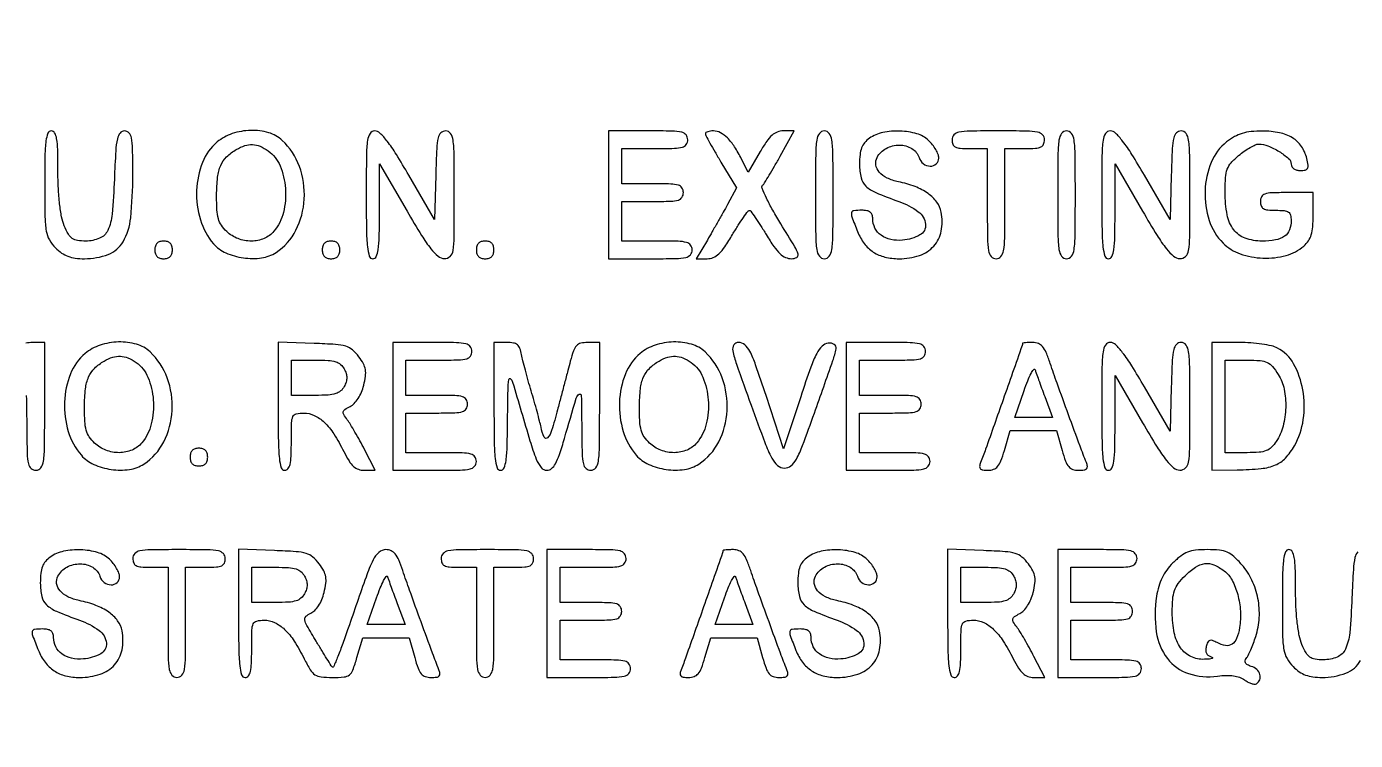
# Model space of a CAD drawing. Extents: x 0 to 1066, y 0 to 761.
# Drawn here: x 895.23 to 920.75, y 281.61 to 295.31 of the extents above; entities that cross this region are included whole.
import ezdxf

# ---------------------------------------------------------------- set-up
doc = ezdxf.new("R2010")
doc.units = 0
doc.header["$MEASUREMENT"] = 0

msp = doc.modelspace()

# ---------------------------------------------------------------- linework, layer by layer
for points in [[(183.390323, 95.266879, 0.000001), (192.989143, 95.254457, 0.000118)], [(479.458836, 95.240684, -0.000004), (502.524384, 95.211821, -0.198594)], [(710.559243, 95.267872, -0.000023), (733.258836, 95.240684, -0.000004), (756.324384, 95.211821, -0.198594)], [(542.992229, 95.24091, -0.000004), (565.972908, 95.212432, -0.198597)], [(606.442229, 95.24091, -0.000004), (629.422908, 95.212432, -0.198597)], [(669.892229, 95.24091, -0.000004), (692.872908, 95.212432, -0.198597)], [(894.964937, 288.710426, 0.000034), (894.90065, 288.466172, 0.000033), (894.831216, 288.20222, 0.000041), (894.766814, 287.95725, -0.009374)], [(895.222368, 288.232153, -0.002598), (895.230521, 287.61885, 0.004063), (895.238682, 287.11581, 0.046466), (895.261847, 286.919091, 0.159576), (895.314138, 286.829136, 0.183972), (895.4064, 286.794, 0.240299), (895.500722, 286.842109, 0.123223), (895.551533, 286.968487, 0.031956), (895.572011, 287.247838, 0.002322), (895.5756, 288.0207), (895.5756, 289.2474), (895.341035, 289.2474, 0.057703), (895.210947, 289.232337, 0.150789)], [(920.795366, 285.230289, 0.120063), (920.743004, 285.121407, 0.038088), (920.71221, 284.891474, 0.003955), (920.685425, 284.346262, -0.011778), (920.64175, 283.67251, -0.086058), (920.558904, 283.361062, -0.186836), (920.403186, 283.210154, -0.100409), (920.137224, 283.1562, -0.036356), (919.975466, 283.167977, -0.118728), (919.876554, 283.207681, -0.110433), (919.802563, 283.289902, -0.02926), (919.724583, 283.449583, -0.051176), (919.673026, 283.620161, -0.018965), (919.634664, 283.868397, -0.016895), (919.610092, 284.16879, -0.011958), (919.602, 284.507083, 0.005918), (919.597205, 284.912243, 0.03524), (919.577338, 285.122697, 0.084231), (919.539149, 285.233237, 0.274093), (919.4751, 285.2712, 0.308918), (919.408915, 285.225995, 0.062189), (919.371984, 285.080209, 0.026926), (919.352683, 284.805139, 0.004053), (919.3482, 284.252155, 0.003964), (919.353225, 283.618302, 0.037977), (919.37797, 283.349431, 0.086932), (919.43789, 283.180639, 0.067817), (919.555855, 283.025455, 0.045287), (919.673029, 282.92778, 0.061733), (919.794829, 282.864205, 0.057123), (919.935702, 282.829188, 0.032389), (920.111316, 282.8178, 0.091481), (920.569083, 282.90226, 0.171956), (920.851883, 283.143125, 0.107033)]]:
    msp.add_lwpolyline(points, format="xyb")
for points in [[(409.06215, 749.15415), (40.8618, 749.132981), (40.8618, 380.65769), (40.8618, 12.1824), (501.2973, 12.1824), (961.7328, 12.1824), (961.7328, 380.646631), (961.7328, 749.110861), (961.41555, 749.1633, 0.040886), (961.153339, 749.184871, 0.000002), (934.190609, 749.194398, 0.000089), (904.448031, 749.199508, 0.000054), (869.1804, 749.195529, -0.000029), (813.61687, 749.186499, -0.000004), (696.10453, 749.175037, -0.000004), (556.774728, 749.163736, -0.000004)], [(895.5756, 292.289155, 0.003964), (895.580625, 291.655302, 0.037977), (895.60537, 291.386431, 0.086932), (895.66529, 291.217639, 0.067817), (895.783255, 291.062455, 0.045287), (895.900429, 290.96478, 0.061733), (896.022229, 290.901205, 0.057123), (896.163102, 290.866188, 0.032389), (896.338716, 290.8548, 0.091481), (896.796483, 290.93926, 0.171956), (897.079283, 291.180125, 0.107033), (897.227319, 291.63993, 0.02456), (897.2676, 292.459483, 0.004091), (897.263458, 292.965682, 0.042042), (897.242504, 293.173679, 0.139542), (897.194241, 293.270671, 0.210994), (897.109267, 293.3082, 0.224554), (897.022766, 293.267289, 0.120063), (896.970404, 293.158407, 0.038088), (896.93961, 292.928474, 0.003955), (896.912825, 292.383262, -0.011778), (896.86915, 291.70951, -0.086058), (896.786304, 291.398062, -0.186836), (896.630586, 291.247154, -0.100409), (896.364624, 291.1932, -0.036356), (896.202866, 291.204977, -0.118728), (896.103954, 291.244681, -0.110433), (896.029963, 291.326902, -0.02926), (895.951983, 291.486583, -0.051176), (895.900426, 291.657161, -0.018965), (895.862064, 291.905397, -0.016895), (895.837492, 292.20579, -0.011958), (895.8294, 292.544083, 0.005918), (895.824605, 292.949243, 0.03524), (895.804738, 293.159697, 0.084231), (895.766549, 293.270237, 0.274093), (895.7025, 293.3082, 0.308918), (895.636315, 293.262995, 0.062189), (895.599384, 293.117209, 0.026926), (895.580083, 292.842139, 0.004053)], [(898.889803, 293.096173, 0.123885), (898.606612, 292.703477, 0.085485), (898.493037, 292.164557, 0.082885), (898.565508, 291.602536, 0.104562), (898.817239, 291.143926, 0.111799), (899.055209, 290.967575, 0.06908), (899.391608, 290.871881, 0.069045), (899.741565, 290.871415, 0.111332), (900.019482, 290.975481, 0.131426), (900.400239, 291.40146, 0.103697), (900.560654, 292.001111, 0.101152), (900.46799, 292.627453, 0.118621), (900.137371, 293.127019, 0.118666), (899.877635, 293.273601, 0.075716), (899.531956, 293.317538, 0.073305), (899.176941, 293.256207, 0.095814)], [(901.7514, 292.0815, 0.003213), (901.755728, 291.407979, 0.022561), (901.774738, 291.0804, 0.049302), (901.810653, 290.904677, 0.328801), (901.8783, 290.8548, 0.295501), (901.943672, 290.897131, 0.070336), (901.981406, 291.027831, 0.029944), (902.00144, 291.275394, 0.004715), (902.007037, 291.76425), (902.008874, 292.6737), (902.535787, 291.767557, 0.006242), (902.815161, 291.300624, 0.029041), (902.994882, 291.043337, 0.052989), (903.132126, 290.902838, 0.170079), (903.25305, 290.858107, 0.199339), (903.361331, 290.900873, 0.163117), (903.419025, 291.012306, 0.036571), (903.440104, 291.271181, 0.002034), (903.4434, 292.0815, 0.002367), (903.439769, 292.848672, 0.031318), (903.419384, 293.130983, 0.117824), (903.369577, 293.259677, 0.246563), (903.27716, 293.3082, 0.195513), (903.186355, 293.271282, 0.145553), (903.133052, 293.175856, 0.043894), (903.105539, 292.969593, 0.004128), (903.08681, 292.458318), (903.0627, 291.608436), (902.569517, 292.458318, 0.007787), (902.329438, 292.857583, 0.025041), (902.152601, 293.11221, 0.035073), (902.014747, 293.267118, 0.195814), (901.913867, 293.3082, 0.254619), (901.823861, 293.259188, 0.110911), (901.775351, 293.127358, 0.030502), (901.755087, 292.841186, 0.002427)], [(906.4044, 292.0815), (906.4044, 290.8548), (907.2081, 290.8548, 0.004147), (907.698809, 290.85887, 0.047763), (907.890188, 290.880403, 0.16431), (907.977594, 290.931993, 0.179874), (908.0118, 291.024, 0.157888), (907.98226, 291.115216, 0.176663), (907.90605, 291.166763, 0.055952), (907.741178, 291.188853, 0.005351), (907.335, 291.1932), (906.6582, 291.1932), (906.6582, 291.5739), (906.6582, 291.9546), (907.2504, 291.9546, 0.006583), (907.600292, 291.959207, 0.063075), (907.747425, 291.981793, 0.183695), (907.81627, 292.033226, 0.142406), (907.8426, 292.1238, 0.142406), (907.81627, 292.214374, 0.183695), (907.747425, 292.265807, 0.063075), (907.600292, 292.288393, 0.006583), (907.2504, 292.293), (906.6582, 292.293), (906.6582, 292.6314), (906.6582, 292.9698), (907.2927, 292.9698, 0.005909), (907.670726, 292.974267, 0.059311), (907.826738, 292.99659, 0.180365), (907.899256, 293.048088, 0.150217), (907.9272, 293.139, 0.17273), (907.894527, 293.230757, 0.168559), (907.810875, 293.28235, 0.050222), (907.628322, 293.304049, 0.004487), (907.1658, 293.3082), (906.4044, 293.3082)], [(908.2656, 293.255817, 0.12301), (908.274501, 293.220185, 0.003159), (908.353675, 293.073833, 0.006529), (908.450537, 292.902792, 0.00439), (908.565431, 292.709859), (908.865261, 292.216284), (908.690097, 291.895092, -0.002869), (908.607834, 291.746288, -0.001518), (908.504189, 291.562632, -0.00151), (908.397012, 291.375375, -0.002337), (908.303197, 291.21435), (908.091462, 290.8548), (908.300688, 290.8548, 0.105199), (908.417689, 290.879692, 0.085914), (908.524215, 290.951119, 0.052726), (908.63882, 291.086256, 0.014746), (908.788222, 291.3201, -0.006681), (908.898054, 291.498278, -0.010501), (908.99761, 291.648013, -0.004849), (909.084905, 291.770949, -0.254944), (909.110215, 291.783001, -0.226292), (909.135531, 291.769172, -0.004433), (909.223363, 291.645329, -0.009702), (909.323518, 291.495295, -0.006242), (909.434053, 291.317701, 0.014971), (909.583372, 291.086873, 0.051802), (909.698924, 290.951791, 0.083594), (909.805753, 290.87982, 0.106918), (909.921424, 290.8548, 0.130295), (910.020499, 290.881064, 0.351922), (910.045435, 290.94427, 0.060655), (909.982039, 291.085406, 0.002956), (909.713763, 291.523722, -0.011173), (909.55953, 291.785267, -0.01758), (909.440215, 292.017101, -0.011947), (909.355279, 292.209224, -0.293207), (909.365132, 292.263972, 0.047422), (909.403479, 292.314028, 0.003721), (909.49158, 292.457242, 0.005039), (909.593867, 292.630236, 0.003834), (909.702565, 292.82175), (909.973752, 293.3082), (909.762215, 293.3082, 0.093558), (909.647644, 293.286573, 0.088897), (909.546518, 293.224506, 0.059307), (909.443731, 293.108375, 0.018991), (909.319537, 292.913789), (909.088397, 292.519377), (908.96251, 292.765739, 0.025616), (908.824575, 293.004639, 0.052309), (908.688702, 293.17288, 0.070756), (908.554501, 293.273979, 0.126762), (908.421688, 293.3082, 0.031847), (908.361894, 293.304388, 0.049151), (908.311451, 293.292812, 0.063174), (908.276525, 293.275943, 0.253917)], [(910.3806, 292.0815, 0.002322), (910.384189, 291.308638, 0.031956), (910.404667, 291.029287, 0.123223), (910.455478, 290.902909, 0.240299), (910.5498, 290.8548, 0.240299), (910.644122, 290.902909, 0.123223), (910.694933, 291.029287, 0.031956), (910.715411, 291.308638, 0.002322), (910.719, 292.0815, 0.002322), (910.715411, 292.854362, 0.031956), (910.694933, 293.133713, 0.123223), (910.644122, 293.260091, 0.240299), (910.5498, 293.3082, 0.240299), (910.455478, 293.260091, 0.123223), (910.404667, 293.133713, 0.031956), (910.384189, 292.854362, 0.002322)], [(911.41695, 293.166544, 0.064007), (911.324152, 293.082332, 0.085808), (911.266351, 292.984765, 0.066535), (911.235834, 292.854874, 0.024477), (911.2266, 292.666358, 0.055339), (911.255237, 292.408412, 0.149321), (911.345473, 292.249924, 0.090969), (911.539244, 292.124262, 0.013145), (911.980697, 291.954257, -0.070637), (912.355195, 291.758169, -0.215768), (912.494951, 291.515424, -0.299828), (912.387196, 291.311064, -0.104684), (912.053404, 291.20987, -0.073735), (911.826938, 291.223805, -0.104161), (911.642647, 291.305273, -0.119079), (911.523323, 291.444112, -0.118782), (911.4804, 291.622243, 0.082235), (911.467946, 291.697452, 0.147435), (911.431833, 291.747934, 0.119852), (911.367624, 291.776494, 0.045016), (911.2689, 291.7854, 0.028442), (911.114493, 291.77661, 0.327023), (911.072392, 291.737713, 0.139119), (911.079029, 291.658542, 0.005125), (911.188889, 291.375601, 0.065244), (911.317677, 291.145852, 0.088006), (911.491042, 290.983038, 0.085852), (911.71334, 290.887165, 0.059042), (911.986473, 290.8548, 0.079385), (912.375677, 290.916986, 0.130563), (912.653488, 291.097624, 0.137881), (912.795628, 291.384102, 0.093265), (912.795828, 291.750847, 0.114024), (912.712295, 291.941728, 0.079467), (912.54327, 292.106486, 0.063948), (912.293922, 292.2383, 0.038754), (911.972766, 292.331034, -0.060203), (911.756087, 292.403777, -0.103319), (911.605006, 292.518645, -0.141227), (911.540642, 292.657435, -0.162669), (911.565078, 292.800746, -0.149104), (911.738837, 292.973803, -0.123853), (911.993231, 293.036298, -0.133716), (912.232553, 292.9697, -0.183571), (912.370073, 292.796272, 0.153609), (912.451987, 292.679612, 0.157876), (912.585016, 292.632461, 0.194842), (912.700996, 292.675772, 0.210147), (912.7494, 292.785853, 0.093821), (912.735733, 292.858046, 0.037607), (912.691883, 292.94897, 0.035541), (912.628523, 293.042463, 0.037508), (912.553597, 293.124253, 0.118482), (912.32787, 293.252994, 0.061394), (912.005523, 293.304956, 0.060569), (911.673356, 293.277054, 0.10142)], [(913.0032, 293.139, 0.094959), (913.019763, 293.052574, 0.184152), (913.06665, 293.001525, 0.098846), (913.159639, 292.97613, 0.017388), (913.3416, 292.9698), (913.68, 292.9698), (913.68, 291.9123, 0.002827), (913.683731, 291.252341, 0.036854), (913.704534, 291.008137, 0.138781), (913.755794, 290.897668, 0.218517), (913.8492, 290.8548, 0.218517), (913.942606, 290.897668, 0.138781), (913.993866, 291.008137, 0.036854), (914.014669, 291.252341, 0.002827), (914.0184, 291.9123), (914.0184, 292.9698), (914.3991, 292.9698, 0.013964), (914.608858, 292.975659, 0.090841), (914.711063, 293.00035, 0.188085), (914.761634, 293.051395, 0.102588), (914.7798, 293.139, 0.193568), (914.742602, 293.231485, 0.15568), (914.647613, 293.283021, 0.043488), (914.438605, 293.304267, 0.003595), (913.8915, 293.3082, 0.003595), (913.344395, 293.304267, 0.043488), (913.135388, 293.283021, 0.15568), (913.040398, 293.231485, 0.193568)], [(915.0336, 292.0815, 0.002322), (915.037189, 291.308638, 0.031956), (915.057667, 291.029287, 0.123223), (915.108478, 290.902909, 0.240299), (915.2028, 290.8548, 0.240299), (915.297122, 290.902909, 0.123223), (915.347933, 291.029287, 0.031956), (915.368411, 291.308638, 0.002322), (915.372, 292.0815, 0.002322), (915.368411, 292.854362, 0.031956), (915.347933, 293.133713, 0.123223), (915.297122, 293.260091, 0.240299), (915.2028, 293.3082, 0.240299), (915.108478, 293.260091, 0.123223), (915.057667, 293.133713, 0.031956), (915.037189, 292.854362, 0.002322)], [(915.8796, 292.0815, 0.003213), (915.883928, 291.407979, 0.022561), (915.902938, 291.0804, 0.049302), (915.938853, 290.904677, 0.328801), (916.0065, 290.8548, 0.295501), (916.071872, 290.897131, 0.070336), (916.109606, 291.027831, 0.029944), (916.12964, 291.275394, 0.004715), (916.135237, 291.76425), (916.137074, 292.6737), (916.663987, 291.767557, 0.006242), (916.943361, 291.300624, 0.029041), (917.123082, 291.043337, 0.052989), (917.260326, 290.902838, 0.170079), (917.38125, 290.858107, 0.199339), (917.489531, 290.900873, 0.163117), (917.547225, 291.012306, 0.036571), (917.568304, 291.271181, 0.002034), (917.5716, 292.0815, 0.002367), (917.567969, 292.848672, 0.031318), (917.547584, 293.130983, 0.117824), (917.497777, 293.259677, 0.246563), (917.40536, 293.3082, 0.195513), (917.314555, 293.271282, 0.145553), (917.261252, 293.175856, 0.043894), (917.233739, 292.969593, 0.004128), (917.21501, 292.458318), (917.1909, 291.608436), (916.697717, 292.458318, 0.007787), (916.457638, 292.857583, 0.025041), (916.280801, 293.11221, 0.035073), (916.142947, 293.267118, 0.195814), (916.042067, 293.3082, 0.254619), (915.952061, 293.259188, 0.110911), (915.903551, 293.127358, 0.030502), (915.883287, 292.841186, 0.002427)], [(918.278128, 293.096343, 0.129246), (917.982005, 292.703697, 0.088626), (917.863813, 292.155392, 0.087215), (917.942365, 291.591733, 0.118789), (918.20916, 291.155531, 0.112618), (918.537624, 290.949094, 0.075265), (918.975735, 290.866395, 0.075304), (919.418452, 290.917085, 0.113008), (919.760323, 291.099166, 0.065979), (919.848155, 291.198389, 0.074329), (919.902872, 291.313291, 0.054743), (919.931767, 291.466284, 0.019325), (919.9404, 291.689573), (919.9404, 292.1238), (919.4328, 292.1238, 0.008455), (919.139102, 292.118833, 0.072107), (919.0098, 292.0956, 0.188641), (918.948268, 292.044332, 0.12648), (918.9252, 291.9546, 0.087745), (918.940199, 291.869792, 0.177212), (918.983363, 291.818636, 0.10769), (919.066966, 291.792353, 0.022514), (919.2213, 291.7854, -0.021714), (919.383385, 291.778358, -0.124268), (919.464065, 291.750351, -0.187079), (919.504495, 291.693664, -0.062494), (919.5174, 291.59082, -0.091498), (919.483763, 291.408547, -0.148314), (919.387974, 291.284986, -0.113347), (919.217888, 291.214847, -0.041372), (918.95672, 291.1932, -0.086758), (918.634134, 291.249599, -0.145015), (918.413923, 291.411575, -0.116882), (918.287979, 291.696749, -0.045825), (918.2484, 292.127689, -0.015089), (918.257047, 292.414168, -0.073154), (918.290295, 292.572958, -0.095003), (918.363751, 292.694979, -0.035007), (918.508691, 292.83538, -0.021479), (918.617486, 292.919217, -0.024071), (918.729126, 292.990063, -0.024321), (918.828991, 293.040628, -0.105406), (918.893592, 293.0544, -0.095864), (919.070927, 293.020084, -0.042073), (919.285496, 292.912065, -0.039621), (919.467919, 292.779147, -0.218876), (919.5174, 292.671527, 0.137225), (919.530937, 292.623132, 0.104143), (919.568796, 292.582739, 0.087371), (919.626339, 292.555935, 0.065501), (919.695771, 292.5468, 0.051376), (919.788748, 292.556379, 0.224479), (919.831699, 292.588825, 0.158116), (919.84238, 292.651588, 0.023398), (919.817542, 292.77945, 0.090086), (919.715294, 293.00944, 0.105062), (919.542833, 293.174482, 0.089301), (919.29428, 293.272588, 0.048933), (918.9675, 293.305381, 0.02471), (918.748034, 293.295018, 0.049497), (918.577912, 293.261329, 0.05494), (918.429439, 293.197821, 0.038421)], [(899.868897, 292.924439, -0.143223), (900.096598, 292.640123, -0.079931), (900.19906, 292.204953, -0.077332), (900.160865, 291.743818, -0.11509), (899.979596, 291.38355, -0.119537), (899.791184, 291.243995, -0.098447), (899.545527, 291.193352, -0.09388), (899.289077, 291.240062, -0.097006), (899.070803, 291.377147, -0.056872), (898.969883, 291.49624, -0.080028), (898.911987, 291.622596, -0.054705), (898.884163, 291.794324, -0.014142), (898.877691, 292.075097, -0.025001), (898.896755, 292.419955, -0.075567), (898.956182, 292.646938, -0.098225), (899.069637, 292.811805, -0.062967), (899.2557, 292.952219, -0.051006), (899.420466, 293.025558, -0.090781), (899.567114, 293.045595, -0.090761), (899.711371, 293.012381, -0.050966)], [(897.6906, 291.024, 0.072254), (897.701331, 290.950131, 0.124864), (897.7329, 290.8971, 0.124864), (897.785931, 290.865531, 0.072254), (897.8598, 290.8548, 0.072254), (897.933669, 290.865531, 0.124864), (897.9867, 290.8971, 0.124864), (898.018269, 290.950131, 0.072254), (898.029, 291.024, 0.072254), (898.018269, 291.097869, 0.124864), (897.9867, 291.1509, 0.124864), (897.933669, 291.182469, 0.072254), (897.8598, 291.1932, 0.072254), (897.785931, 291.182469, 0.124864), (897.7329, 291.1509, 0.124864), (897.701331, 291.097869, 0.072254)], [(900.9054, 291.024, 0.072254), (900.916131, 290.950131, 0.124864), (900.9477, 290.8971, 0.124864), (901.000731, 290.865531, 0.072254), (901.0746, 290.8548, 0.072254), (901.148469, 290.865531, 0.124864), (901.2015, 290.8971, 0.124864), (901.233069, 290.950131, 0.072254), (901.2438, 291.024, 0.072254), (901.233069, 291.097869, 0.124864), (901.2015, 291.1509, 0.124864), (901.148469, 291.182469, 0.072254), (901.0746, 291.1932, 0.072254), (901.000731, 291.182469, 0.124864), (900.9477, 291.1509, 0.124864), (900.916131, 291.097869, 0.072254)], [(903.8664, 291.024, 0.072254), (903.877131, 290.950131, 0.124864), (903.9087, 290.8971, 0.124864), (903.961731, 290.865531, 0.072254), (904.0356, 290.8548, 0.072254), (904.109469, 290.865531, 0.124864), (904.1625, 290.8971, 0.124864), (904.194069, 290.950131, 0.072254), (904.2048, 291.024, 0.072254), (904.194069, 291.097869, 0.124864), (904.1625, 291.1509, 0.124864), (904.109469, 291.182469, 0.072254), (904.0356, 291.1932, 0.072254), (903.961731, 291.182469, 0.124864), (903.9087, 291.1509, 0.124864), (903.877131, 291.097869, 0.072254)], [(896.351803, 289.035373, 0.123885), (896.068612, 288.642677, 0.085485), (895.955037, 288.103757, 0.082885), (896.027508, 287.541736, 0.104562), (896.279239, 287.083126, 0.111799), (896.517209, 286.906775, 0.06908), (896.853608, 286.811081, 0.069045), (897.203565, 286.810615, 0.111332), (897.481482, 286.914681, 0.131426), (897.862239, 287.34066, 0.103697), (898.022654, 287.940311, 0.101152), (897.92999, 288.566653, 0.118621), (897.599371, 289.066219, 0.118666), (897.339635, 289.212801, 0.075716), (896.993956, 289.256738, 0.073305), (896.638941, 289.195407, 0.095814)], [(900.0594, 288.024121, 0.003202), (900.063726, 287.348613, 0.022501), (900.082732, 287.02017, 0.049121), (900.11863, 286.843947, 0.329081), (900.1863, 286.794, 0.232029), (900.248037, 286.82428, 0.108427), (900.287169, 286.9068, 0.047315), (900.307901, 287.062657, 0.00942), (900.3132, 287.3439, -0.00595), (900.317507, 287.705865, -0.096871), (900.343544, 287.823998, -0.238613), (900.40821, 287.877615, -0.056005), (900.552253, 287.8938, -0.111153), (900.753705, 287.848456, -0.081177), (900.94302, 287.717601, -0.058854), (901.12871, 287.490971, -0.025924), (901.320572, 287.15355, 0.021841), (901.420316, 286.974753, 0.069009), (901.50747, 286.869227, 0.100305), (901.599978, 286.813432, 0.085906), (901.712245, 286.794), (901.92345, 286.794), (901.717273, 287.19585, 0.006834), (901.629206, 287.361872, 0.006481), (901.535098, 287.528412, 0.006451), (901.448051, 287.67356, 0.022591), (901.386627, 287.763675, -0.02569), (901.320048, 287.862664, -0.192002), (901.311129, 287.917464, -0.198014), (901.342463, 287.96239, -0.027525), (901.443328, 288.019575, 0.089041), (901.521281, 288.077414, 0.046566), (901.595798, 288.173076, 0.042448), (901.659034, 288.293402, 0.038847), (901.703264, 288.426263, 0.026721), (901.737234, 288.602622, 0.076578), (901.735242, 288.727041, 0.082928), (901.696216, 288.839384, 0.035157), (901.609872, 288.974062, 0.057331), (901.487302, 289.10434, 0.10358), (901.358917, 289.173632, 0.055706), (901.163785, 289.208574, 0.007564), (900.748558, 289.229671), (900.0594, 289.254243)], [(902.259, 288.0207), (902.259, 286.794), (903.0627, 286.794, 0.004147), (903.553409, 286.79807, 0.047763), (903.744788, 286.819603, 0.16431), (903.832194, 286.871193, 0.179874), (903.8664, 286.9632, 0.157888), (903.83686, 287.054416, 0.176663), (903.76065, 287.105962, 0.055952), (903.595778, 287.128053, 0.005351), (903.1896, 287.1324), (902.5128, 287.1324), (902.5128, 287.5131), (902.5128, 287.8938), (903.105, 287.8938, 0.006583), (903.454892, 287.898407, 0.063075), (903.602025, 287.920993, 0.183695), (903.67087, 287.972426, 0.142406), (903.6972, 288.063, 0.142406), (903.67087, 288.153574, 0.183695), (903.602025, 288.205007, 0.063075), (903.454892, 288.227593, 0.006583), (903.105, 288.2322), (902.5128, 288.2322), (902.5128, 288.5706), (902.5128, 288.909), (903.1473, 288.909, 0.005909), (903.525326, 288.913467, 0.059311), (903.681338, 288.93579, 0.180365), (903.753856, 288.987288, 0.150217), (903.7818, 289.0782, 0.17273), (903.749127, 289.169957, 0.168559), (903.665475, 289.22155, 0.050222), (903.482922, 289.243249, 0.004487), (903.0204, 289.2474), (902.259, 289.2474)], [(904.2048, 288.0207, 0.003213), (904.209128, 287.347179, 0.022561), (904.228138, 287.0196, 0.049302), (904.264053, 286.843877, 0.328801), (904.3317, 286.794, 0.305395), (904.397934, 286.838616, 0.062503), (904.436202, 286.982264, 0.027449), (904.45801, 287.25216, 0.004264), (904.467237, 287.78805, -0.002416), (904.474585, 288.331522, -0.029471), (904.490646, 288.538943, -0.603012), (904.522412, 288.550514, -0.138127), (904.562891, 288.486, 0.001112), (904.896407, 287.360384, 0.020238), (905.018004, 287.006251, 0.077221), (905.110219, 286.847177, 0.226588), (905.221537, 286.794, 0.178321), (905.309745, 286.826492, 0.090477), (905.385567, 286.919402, 0.045479), (905.462222, 287.09428, 0.010027), (905.559809, 287.40735, -0.001209), (905.786105, 288.181115, -0.180504), (905.840926, 288.254117, -0.586533), (905.881968, 288.232153, -0.002598), (905.890121, 287.61885, 0.004063), (905.898282, 287.11581, 0.046466), (905.921447, 286.919091, 0.159576), (905.973738, 286.829136, 0.183972), (906.066, 286.794, 0.240299), (906.160322, 286.842109, 0.123223), (906.211133, 286.968487, 0.031956), (906.231611, 287.247838, 0.002322), (906.2352, 288.0207), (906.2352, 289.2474), (906.000635, 289.2474, 0.057703), (905.870547, 289.232337, 0.150789), (905.790217, 289.185284, 0.102355), (905.732277, 289.088096, 0.018959), (905.67128, 288.88785, 0.000085), (905.624537, 288.710426, 0.000034), (905.56025, 288.466172, 0.000033), (905.490816, 288.20222, 0.000041), (905.426414, 287.95725, -0.009374), (905.312979, 287.556352, -0.115475), (905.233991, 287.419801, -0.538762), (905.167054, 287.431423, -0.053672), (905.108397, 287.61885, 0.012912), (905.081267, 287.739109, 0.003926), (905.034047, 287.919841, 0.003928), (904.977936, 288.121594, 0.004276), (904.920178, 288.3168, -0.00492), (904.862694, 288.512006, -0.004529), (904.807402, 288.713759, -0.004526), (904.761371, 288.894501, -0.014927), (904.735681, 289.01475, 0.043617), (904.702778, 289.134663, 0.134321), (904.654198, 289.202421, 0.130778), (904.577029, 289.237034, 0.040414), (904.448998, 289.2474), (904.2048, 289.2474)], [(907.011403, 289.035373, 0.123885), (906.728212, 288.642677, 0.085485), (906.614637, 288.103757, 0.082885), (906.687108, 287.541736, 0.104562), (906.938839, 287.083126, 0.111799), (907.176809, 286.906775, 0.06908), (907.513208, 286.811081, 0.069045), (907.863165, 286.810615, 0.111332), (908.141082, 286.914681, 0.131426), (908.521839, 287.34066, 0.103697), (908.682254, 287.940311, 0.101152), (908.58959, 288.566653, 0.118621), (908.258971, 289.066219, 0.118666), (907.999235, 289.212801, 0.075716), (907.653556, 289.256738, 0.073305), (907.298541, 289.195407, 0.095814)], [(909.14426, 288.04185, 0.003393), (909.407469, 287.326987, 0.031784), (909.542064, 287.028105, 0.088186), (909.653121, 286.885771, 0.185146), (909.782142, 286.8363, 0.171713), (909.908248, 286.880924, 0.097838), (910.013069, 287.006508, 0.035907), (910.133975, 287.271053, 0.004013), (910.360504, 287.8938, 0.000902), (910.714812, 288.898458, 0.03521), (910.77718, 289.126596, 0.313686), (910.74074, 289.210101, 0.175088), (910.627183, 289.233682, 0.158568), (910.506343, 289.174347, 0.080982), (910.404565, 289.037142, 0.034439), (910.289742, 288.771335, 0.004852), (910.096655, 288.206166), (909.766166, 287.207232), (909.431171, 288.227316, 0.004319), (909.231481, 288.818121, 0.035828), (909.119719, 289.077955, 0.094668), (909.021192, 289.203189, 0.180786), (908.902913, 289.2474, 0.252582), (908.813496, 289.199152, 0.197186), (908.792118, 289.089057, 0.035219), (908.862413, 288.833069, 0.0019)], [(910.9728, 288.0207), (910.9728, 286.794), (911.7765, 286.794, 0.004147), (912.267209, 286.79807, 0.047763), (912.458588, 286.819603, 0.16431), (912.545994, 286.871193, 0.179874), (912.5802, 286.9632, 0.157888), (912.55066, 287.054416, 0.176663), (912.47445, 287.105962, 0.055952), (912.309578, 287.128053, 0.005351), (911.9034, 287.1324), (911.2266, 287.1324), (911.2266, 287.5131), (911.2266, 287.8938), (911.8188, 287.8938, 0.006583), (912.168692, 287.898407, 0.063075), (912.315825, 287.920993, 0.183695), (912.38467, 287.972426, 0.142406), (912.411, 288.063, 0.142406), (912.38467, 288.153574, 0.183695), (912.315825, 288.205007, 0.063075), (912.168692, 288.227593, 0.006583), (911.8188, 288.2322), (911.2266, 288.2322), (911.2266, 288.5706), (911.2266, 288.909), (911.8611, 288.909, 0.005909), (912.239126, 288.913467, 0.059311), (912.395138, 288.93579, 0.180365), (912.467656, 288.987288, 0.150217), (912.4956, 289.0782, 0.17273), (912.462927, 289.169957, 0.168559), (912.379275, 289.22155, 0.050222), (912.196722, 289.243249, 0.004487), (911.7342, 289.2474), (910.9728, 289.2474)], [(914.356795, 289.22625, -0.084799), (914.350291, 289.188234, -0.000052), (913.98432, 288.149462, -0.000388), (913.648776, 287.199728, -0.009822), (913.551775, 286.94205, 0.060048), (913.532183, 286.868319, 0.230938), (913.546432, 286.824462, 0.170663), (913.594525, 286.800354, 0.031659), (913.694779, 286.794, 0.086283), (913.802894, 286.812797, 0.134827), (913.879723, 286.866759, 0.082591), (913.941796, 286.97377, 0.018432), (914.009268, 287.1747), (914.121676, 287.5554), (914.566643, 287.5554), (915.011611, 287.5554), (915.1182, 287.1747, 0.017944), (915.183585, 286.96979, 0.087286), (915.243812, 286.864331, 0.141822), (915.321034, 286.811952, 0.078722), (915.434346, 286.794, 0.029308), (915.539492, 286.800168, 0.166988), (915.589222, 286.824076, 0.236769), (915.604064, 286.867866, 0.061225), (915.58429, 286.94205, -0.006965), (915.462001, 287.258406, -0.001209), (915.240745, 287.85984, -0.001323), (915.021017, 288.466587, -0.005089), (914.889252, 288.84555, 0.017403), (914.810481, 289.0553, 0.074917), (914.741722, 289.169075, 0.125362), (914.662016, 289.226972, 0.094981), (914.555449, 289.2474, 0.00999), (914.479284, 289.245878, 0.016528), (914.415152, 289.241187, 0.010464), (914.364048, 289.234662, 0.371455)], [(915.8796, 288.0207, 0.003213), (915.883928, 287.347179, 0.022561), (915.902938, 287.0196, 0.049302), (915.938853, 286.843877, 0.328801), (916.0065, 286.794, 0.295501), (916.071872, 286.836331, 0.070336), (916.109606, 286.967031, 0.029944), (916.12964, 287.214594, 0.004715), (916.135237, 287.70345), (916.137074, 288.6129), (916.663987, 287.706757, 0.006242), (916.943361, 287.239824, 0.029041), (917.123082, 286.982537, 0.052989), (917.260326, 286.842038, 0.170079), (917.38125, 286.797307, 0.199339), (917.489531, 286.840073, 0.163117), (917.547225, 286.951506, 0.036571), (917.568304, 287.210381, 0.002034), (917.5716, 288.0207, 0.002367), (917.567969, 288.787872, 0.031318), (917.547584, 289.070183, 0.117824), (917.497777, 289.198877, 0.246563), (917.40536, 289.2474, 0.195513), (917.314555, 289.210482, 0.145553), (917.261252, 289.115056, 0.043894), (917.233739, 288.908793, 0.004128), (917.21501, 288.397518), (917.1909, 287.547636), (916.697717, 288.397518, 0.007787), (916.457638, 288.796783, 0.025041), (916.280801, 289.05141, 0.035073), (916.142947, 289.206318, 0.195814), (916.042067, 289.2474, 0.254619), (915.952061, 289.198388, 0.110911), (915.903551, 289.066558, 0.030502), (915.883287, 288.780386, 0.002427)], [(917.9946, 288.0207), (917.9946, 286.794), (918.48105, 286.802433, 0.018847), (918.94402, 286.827933, 0.076273), (919.217429, 286.896281, 0.107083), (919.408618, 287.030069, 0.057946), (919.578822, 287.262964, 0.09461), (919.749813, 287.767618, 0.077415), (919.740401, 288.338231, 0.083451), (919.564767, 288.838665, 0.148656), (919.254584, 289.140403, 0.065462), (919.14224, 289.180866, 0.01784), (918.956259, 289.214574, 0.017725), (918.740631, 289.237991, 0.017594), (918.52335, 289.246153), (917.9946, 289.2474)], [(897.330897, 288.863639, -0.143223), (897.558598, 288.579323, -0.079931), (897.66106, 288.144153, -0.077332), (897.622865, 287.683018, -0.11509), (897.441596, 287.32275, -0.119537), (897.253184, 287.183195, -0.098447), (897.007527, 287.132552, -0.09388), (896.751077, 287.179262, -0.097006), (896.532803, 287.316347, -0.056872), (896.431883, 287.43544, -0.080028), (896.373987, 287.561796, -0.054705), (896.346163, 287.733524, -0.014142), (896.339691, 288.014297, -0.025001), (896.358755, 288.359155, -0.075567), (896.418182, 288.586138, -0.098225), (896.531637, 288.751005, -0.062967), (896.7177, 288.891419, -0.051006), (896.882466, 288.964758, -0.090781), (897.029114, 288.984795, -0.090761), (897.173371, 288.951581, -0.050966)], [(907.990497, 288.863639, -0.143223), (908.218198, 288.579323, -0.079931), (908.32066, 288.144153, -0.077332), (908.282465, 287.683018, -0.11509), (908.101196, 287.32275, -0.119537), (907.912784, 287.183195, -0.098447), (907.667127, 287.132552, -0.09388), (907.410677, 287.179262, -0.097006), (907.192403, 287.316347, -0.056872), (907.091483, 287.43544, -0.080028), (907.033587, 287.561796, -0.054705), (907.005763, 287.733524, -0.014142), (906.999291, 288.014297, -0.025001), (907.018355, 288.359155, -0.075567), (907.077782, 288.586138, -0.098225), (907.191237, 288.751005, -0.062967), (907.3773, 288.891419, -0.051006), (907.542066, 288.964758, -0.090781), (907.688714, 288.984795, -0.090761), (907.832971, 288.951581, -0.050966)], [(901.3284, 288.7398, -0.049536), (901.364562, 288.652426, -0.073486), (901.376653, 288.5706, -0.073486), (901.364562, 288.488774, -0.049536), (901.3284, 288.4014, -0.09537), (901.259505, 288.316475, -0.100861), (901.165266, 288.265233, -0.059921), (901.020232, 288.239248, -0.014397), (900.775523, 288.2322), (900.3132, 288.2322), (900.3132, 288.5706), (900.3132, 288.909), (900.775523, 288.909, -0.014397), (901.020232, 288.901952, -0.059921), (901.165266, 288.875967, -0.100861), (901.259505, 288.824725, -0.09537)], [(914.782955, 288.21105), (914.932744, 287.8092), (914.570438, 287.8092), (914.208132, 287.8092), (914.385943, 288.323618, -0.011999), (914.456693, 288.513424, -0.026422), (914.521717, 288.653859, -0.047278), (914.572034, 288.730501, -0.601846), (914.59846, 288.725468, 0.009837), (914.620296, 288.659295, 0.001488), (914.666971, 288.527923, 0.001668), (914.723062, 288.373156, 0.001442)], [(919.269553, 288.63405, -0.090931), (919.381874, 288.352331, -0.056823), (919.411935, 287.997409, -0.056208), (919.361025, 287.639588, -0.081785), (919.23223, 287.348709, -0.053857), (919.138967, 287.235166, -0.102503), (919.039965, 287.171535, -0.073821), (918.902288, 287.140809, -0.018052), (918.66945, 287.1324), (918.2484, 287.1324), (918.2484, 288.0207), (918.2484, 288.909), (918.672643, 288.909, -0.017821), (918.922618, 288.900088, -0.090339), (919.057117, 288.865535, -0.111314), (919.156876, 288.789166, -0.033754)], [(898.3674, 287.0478, 0.072254), (898.378131, 286.973931, 0.124864), (898.4097, 286.9209, 0.124864), (898.462731, 286.889331, 0.072254), (898.5366, 286.8786, 0.072254), (898.610469, 286.889331, 0.124864), (898.6635, 286.9209, 0.124864), (898.695069, 286.973931, 0.072254), (898.7058, 287.0478, 0.072254), (898.695069, 287.121669, 0.124864), (898.6635, 287.1747, 0.124864), (898.610469, 287.206269, 0.072254), (898.5366, 287.217, 0.072254), (898.462731, 287.206269, 0.124864), (898.4097, 287.1747, 0.124864), (898.378131, 287.121669, 0.072254)], [(895.68135, 285.129544, 0.064007), (895.588552, 285.045332, 0.085808), (895.530751, 284.947765, 0.066535), (895.500234, 284.817874, 0.024477), (895.491, 284.629358, 0.055339), (895.519637, 284.371412, 0.149321), (895.609873, 284.212924, 0.090969), (895.803644, 284.087262, 0.013145), (896.245097, 283.917257, -0.070637), (896.619595, 283.721169, -0.215768), (896.759351, 283.478424, -0.299828), (896.651596, 283.274064, -0.104684), (896.317804, 283.17287, -0.073735), (896.091338, 283.186805, -0.104161), (895.907047, 283.268273, -0.119079), (895.787723, 283.407112, -0.118782), (895.7448, 283.585243, 0.082235), (895.732346, 283.660452, 0.147435), (895.696233, 283.710934, 0.119852), (895.632024, 283.739494, 0.045016), (895.5333, 283.7484, 0.028442), (895.378893, 283.73961, 0.327023), (895.336792, 283.700713, 0.139119), (895.343429, 283.621542, 0.005125), (895.453289, 283.338601, 0.065244), (895.582077, 283.108852, 0.088006), (895.755442, 282.946038, 0.085852), (895.97774, 282.850165, 0.059042), (896.250873, 282.8178, 0.079385), (896.640077, 282.879986, 0.130563), (896.917888, 283.060624, 0.137881), (897.060028, 283.347102, 0.093265), (897.060228, 283.713847, 0.114024), (896.976695, 283.904728, 0.079467), (896.80767, 284.069486, 0.063948), (896.558322, 284.2013, 0.038754), (896.237166, 284.294034, -0.060203), (896.020487, 284.366777, -0.103319), (895.869406, 284.481645, -0.141227), (895.805042, 284.620435, -0.162669), (895.829478, 284.763746, -0.149104), (896.003237, 284.936803, -0.123853), (896.257631, 284.999298, -0.133716), (896.496953, 284.9327, -0.183571), (896.634473, 284.759272, 0.153609), (896.716387, 284.642612, 0.157876), (896.849416, 284.595461, 0.194842), (896.965396, 284.638772, 0.210147), (897.0138, 284.748853, 0.093821), (897.000133, 284.821046, 0.037607), (896.956283, 284.91197, 0.035541), (896.892923, 285.005463, 0.037508), (896.817997, 285.087253, 0.118482), (896.59227, 285.215994, 0.061394), (896.269923, 285.267956, 0.060569), (895.937756, 285.240054, 0.10142)], [(897.2676, 285.102, 0.094959), (897.284163, 285.015574, 0.184152), (897.33105, 284.964525, 0.098846), (897.424039, 284.93913, 0.017388), (897.606, 284.9328), (897.9444, 284.9328), (897.9444, 283.8753, 0.002827), (897.948131, 283.215341, 0.036854), (897.968934, 282.971137, 0.138781), (898.020194, 282.860668, 0.218517), (898.1136, 282.8178, 0.218517), (898.207006, 282.860668, 0.138781), (898.258266, 282.971137, 0.036854), (898.279069, 283.215341, 0.002827), (898.2828, 283.8753), (898.2828, 284.9328), (898.6635, 284.9328, 0.013964), (898.873258, 284.938659, 0.090841), (898.975463, 284.96335, 0.188085), (899.026034, 285.014395, 0.102588), (899.0442, 285.102, 0.193568), (899.007002, 285.194485, 0.15568), (898.912013, 285.246021, 0.043488), (898.703005, 285.267267, 0.003595), (898.1559, 285.2712, 0.003595), (897.608795, 285.267267, 0.043488), (897.399788, 285.246021, 0.15568), (897.304798, 285.194485, 0.193568)], [(899.298, 284.047921, 0.003202), (899.302326, 283.372413, 0.022501), (899.321332, 283.04397, 0.049121), (899.35723, 282.867747, 0.329081), (899.4249, 282.8178, 0.232029), (899.486637, 282.84808, 0.108427), (899.525769, 282.9306, 0.047315), (899.546501, 283.086457, 0.00942), (899.5518, 283.3677, -0.00595), (899.556107, 283.729665, -0.096871), (899.582144, 283.847798, -0.238613), (899.64681, 283.901415, -0.056005), (899.790853, 283.9176, -0.111153), (899.992305, 283.872256, -0.081177), (900.18162, 283.741401, -0.058854), (900.36731, 283.514771, -0.025924), (900.559172, 283.17735, 0.019423), (900.67701, 282.963698, 0.110785), (900.766094, 282.870631, 0.121738), (900.882422, 282.828917, 0.025512), (901.10015, 282.8178, 0.021096), (901.326925, 282.827372, 0.149451), (901.428024, 282.867879, 0.135926), (901.49397, 282.959704, 0.01638), (901.573068, 283.1985), (901.685476, 283.5792), (902.130443, 283.5792), (902.575411, 283.5792), (902.682, 283.1985, 0.017944), (902.747385, 282.99359, 0.087286), (902.807612, 282.888131, 0.141822), (902.884834, 282.835752, 0.078722), (902.998146, 282.8178, 0.029308), (903.103292, 282.823968, 0.166988), (903.153022, 282.847876, 0.236769), (903.167864, 282.891666, 0.061225), (903.14809, 282.96585, -0.006965), (903.025801, 283.282206, -0.001209), (902.804545, 283.88364, -0.001323), (902.584817, 284.490387, -0.005089), (902.453052, 284.86935, 0.017956), (902.376084, 285.073614, 0.070049), (902.307308, 285.189364, 0.117315), (902.229769, 285.249696, 0.107327), (902.130742, 285.2712, 0.183656), (901.993645, 285.219085, 0.099213), (901.883336, 285.072918, 0.027517), (901.747074, 284.744875, 0.001772), (901.406501, 283.76696, -0.004873), (901.300392, 283.468258, -0.008436), (901.205621, 283.222421, -0.003164), (901.121988, 283.019625, -0.532977), (901.102252, 283.015748, -0.054595), (901.080589, 283.04274, -0.001377), (900.996491, 283.175552, -0.002934), (900.89902, 283.33246, -0.001995), (900.789856, 283.512118, -0.005031), (900.611813, 283.814634, -0.083696), (900.571404, 283.923679, -0.260992), (900.594024, 283.99132, -0.081049), (900.687244, 284.05183, 0.095739), (900.764058, 284.104935, 0.050977), (900.836367, 284.195619, 0.045181), (900.897763, 284.313271, 0.037143), (900.941864, 284.447962, 0.026419), (900.975902, 284.625574, 0.076335), (900.973921, 284.750477, 0.083001), (900.934886, 284.863024, 0.035243), (900.848472, 284.997862, 0.057331), (900.725902, 285.12814, 0.10358), (900.597517, 285.197432, 0.055706), (900.402385, 285.232374, 0.007564), (899.987158, 285.253471), (899.298, 285.278043)], [(903.1896, 285.102, 0.094959), (903.206163, 285.015574, 0.184152), (903.25305, 284.964525, 0.098846), (903.346039, 284.93913, 0.017388), (903.528, 284.9328), (903.8664, 284.9328), (903.8664, 283.8753, 0.002827), (903.870131, 283.215341, 0.036854), (903.890934, 282.971137, 0.138781), (903.942194, 282.860668, 0.218517), (904.0356, 282.8178, 0.218517), (904.129006, 282.860668, 0.138781), (904.180266, 282.971137, 0.036854), (904.201069, 283.215341, 0.002827), (904.2048, 283.8753), (904.2048, 284.9328), (904.5855, 284.9328, 0.013964), (904.795258, 284.938659, 0.090841), (904.897463, 284.96335, 0.188085), (904.948034, 285.014395, 0.102588), (904.9662, 285.102, 0.193568), (904.929002, 285.194485, 0.15568), (904.834013, 285.246021, 0.043488), (904.625005, 285.267267, 0.003595), (904.0779, 285.2712, 0.003595), (903.530795, 285.267267, 0.043488), (903.321788, 285.246021, 0.15568), (903.226798, 285.194485, 0.193568)], [(905.22, 284.0445), (905.22, 282.8178), (906.0237, 282.8178, 0.004147), (906.514409, 282.82187, 0.047763), (906.705788, 282.843403, 0.16431), (906.793194, 282.894993, 0.179874), (906.8274, 282.987, 0.157888), (906.79786, 283.078216, 0.176663), (906.72165, 283.129762, 0.055952), (906.556778, 283.151853, 0.005351), (906.1506, 283.1562), (905.4738, 283.1562), (905.4738, 283.5369), (905.4738, 283.9176), (906.066, 283.9176, 0.006583), (906.415892, 283.922207, 0.063075), (906.563025, 283.944793, 0.183695), (906.63187, 283.996226, 0.142406), (906.6582, 284.0868, 0.142406), (906.63187, 284.177374, 0.183695), (906.563025, 284.228807, 0.063075), (906.415892, 284.251393, 0.006583), (906.066, 284.256), (905.4738, 284.256), (905.4738, 284.5944), (905.4738, 284.9328), (906.1083, 284.9328, 0.005909), (906.486326, 284.937267, 0.059311), (906.642338, 284.95959, 0.180365), (906.714856, 285.011088, 0.150217), (906.7428, 285.102, 0.17273), (906.710127, 285.193757, 0.168559), (906.626475, 285.24535, 0.050222), (906.443922, 285.267049, 0.004487), (905.9814, 285.2712), (905.22, 285.2712)], [(908.603995, 285.25005, -0.084799), (908.597491, 285.212034, -0.000052), (908.23152, 284.173262, -0.000388), (907.895976, 283.223528, -0.009822), (907.798975, 282.96585, 0.060048), (907.779383, 282.892119, 0.230938), (907.793632, 282.848262, 0.170663), (907.841725, 282.824154, 0.031659), (907.941979, 282.8178, 0.086283), (908.050094, 282.836597, 0.134827), (908.126923, 282.890559, 0.082591), (908.188996, 282.99757, 0.018432), (908.256468, 283.1985), (908.368876, 283.5792), (908.813843, 283.5792), (909.258811, 283.5792), (909.3654, 283.1985, 0.017944), (909.430785, 282.99359, 0.087286), (909.491012, 282.888131, 0.141822), (909.568234, 282.835752, 0.078722), (909.681546, 282.8178, 0.029308), (909.786692, 282.823968, 0.166988), (909.836422, 282.847876, 0.236769), (909.851264, 282.891666, 0.061225), (909.83149, 282.96585, -0.006965), (909.709201, 283.282206, -0.001209), (909.487945, 283.88364, -0.001323), (909.268217, 284.490387, -0.005089), (909.136452, 284.86935, 0.017403), (909.057681, 285.0791, 0.074917), (908.988922, 285.192875, 0.125362), (908.909216, 285.250772, 0.094981), (908.802649, 285.2712, 0.00999), (908.726484, 285.269678, 0.016528), (908.662352, 285.264987, 0.010464), (908.611248, 285.258462, 0.371455)], [(910.23255, 285.129544, 0.064007), (910.139752, 285.045332, 0.085808), (910.081951, 284.947765, 0.066535), (910.051434, 284.817874, 0.024477), (910.0422, 284.629358, 0.055339), (910.070837, 284.371412, 0.149321), (910.161073, 284.212924, 0.090969), (910.354844, 284.087262, 0.013145), (910.796297, 283.917257, -0.070637), (911.170795, 283.721169, -0.215768), (911.310551, 283.478424, -0.299828), (911.202796, 283.274064, -0.104684), (910.869004, 283.17287, -0.073735), (910.642538, 283.186805, -0.104161), (910.458247, 283.268273, -0.119079), (910.338923, 283.407112, -0.118782), (910.296, 283.585243, 0.082235), (910.283546, 283.660452, 0.147435), (910.247433, 283.710934, 0.119852), (910.183224, 283.739494, 0.045016), (910.0845, 283.7484, 0.028442), (909.930093, 283.73961, 0.327023), (909.887992, 283.700713, 0.139119), (909.894629, 283.621542, 0.005125), (910.004489, 283.338601, 0.065244), (910.133277, 283.108852, 0.088006), (910.306642, 282.946038, 0.085852), (910.52894, 282.850165, 0.059042), (910.802073, 282.8178, 0.079385), (911.191277, 282.879986, 0.130563), (911.469088, 283.060624, 0.137881), (911.611228, 283.347102, 0.093265), (911.611428, 283.713847, 0.114024), (911.527895, 283.904728, 0.079467), (911.35887, 284.069486, 0.063948), (911.109522, 284.2013, 0.038754), (910.788366, 284.294034, -0.060203), (910.571687, 284.366777, -0.103319), (910.420606, 284.481645, -0.141227), (910.356242, 284.620435, -0.162669), (910.380678, 284.763746, -0.149104), (910.554437, 284.936803, -0.123853), (910.808831, 284.999298, -0.133716), (911.048153, 284.9327, -0.183571), (911.185673, 284.759272, 0.153609), (911.267587, 284.642612, 0.157876), (911.400616, 284.595461, 0.194842), (911.516596, 284.638772, 0.210147), (911.565, 284.748853, 0.093821), (911.551333, 284.821046, 0.037607), (911.507483, 284.91197, 0.035541), (911.444123, 285.005463, 0.037508), (911.369197, 285.087253, 0.118482), (911.14347, 285.215994, 0.061394), (910.821123, 285.267956, 0.060569), (910.488956, 285.240054, 0.10142)], [(912.9186, 284.047921, 0.003202), (912.922926, 283.372413, 0.022501), (912.941932, 283.04397, 0.049121), (912.97783, 282.867747, 0.329081), (913.0455, 282.8178, 0.232029), (913.107237, 282.84808, 0.108427), (913.146369, 282.9306, 0.047315), (913.167101, 283.086457, 0.00942), (913.1724, 283.3677, -0.00595), (913.176707, 283.729665, -0.096871), (913.202744, 283.847798, -0.238613), (913.26741, 283.901415, -0.056005), (913.411453, 283.9176, -0.111153), (913.612905, 283.872256, -0.081177), (913.80222, 283.741401, -0.058854), (913.98791, 283.514771, -0.025924), (914.179772, 283.17735, 0.021841), (914.279516, 282.998553, 0.069009), (914.36667, 282.893027, 0.100305), (914.459178, 282.837232, 0.085906), (914.571445, 282.8178), (914.78265, 282.8178), (914.576473, 283.21965, 0.006834), (914.488406, 283.385672, 0.006481), (914.394298, 283.552212, 0.006451), (914.307251, 283.69736, 0.022591), (914.245827, 283.787475, -0.02569), (914.179248, 283.886464, -0.192002), (914.170329, 283.941264, -0.198014), (914.201663, 283.98619, -0.027525), (914.302528, 284.043375, 0.089041), (914.380481, 284.101214, 0.046566), (914.454998, 284.196876, 0.042448), (914.518234, 284.317202, 0.038847), (914.562464, 284.450063, 0.026721), (914.596434, 284.626422, 0.076578), (914.594442, 284.750841, 0.082928), (914.555416, 284.863184, 0.035157), (914.469072, 284.997862, 0.057331), (914.346502, 285.12814, 0.10358), (914.218117, 285.197432, 0.055706), (914.022985, 285.232374, 0.007564), (913.607758, 285.253471), (912.9186, 285.278043)], [(915.0336, 284.0445), (915.0336, 282.8178), (915.8373, 282.8178, 0.004147), (916.328009, 282.82187, 0.047763), (916.519388, 282.843403, 0.16431), (916.606794, 282.894993, 0.179874), (916.641, 282.987, 0.157888), (916.61146, 283.078216, 0.176663), (916.53525, 283.129762, 0.055952), (916.370378, 283.151853, 0.005351), (915.9642, 283.1562), (915.2874, 283.1562), (915.2874, 283.5369), (915.2874, 283.9176), (915.8796, 283.9176, 0.006583), (916.229492, 283.922207, 0.063075), (916.376625, 283.944793, 0.183695), (916.44547, 283.996226, 0.142406), (916.4718, 284.0868, 0.142406), (916.44547, 284.177374, 0.183695), (916.376625, 284.228807, 0.063075), (916.229492, 284.251393, 0.006583), (915.8796, 284.256), (915.2874, 284.256), (915.2874, 284.5944), (915.2874, 284.9328), (915.9219, 284.9328, 0.005909), (916.299926, 284.937267, 0.059311), (916.455938, 284.95959, 0.180365), (916.528456, 285.011088, 0.150217), (916.5564, 285.102, 0.17273), (916.523727, 285.193757, 0.168559), (916.440075, 285.24535, 0.050222), (916.257522, 285.267049, 0.004487), (915.795, 285.2712), (915.0336, 285.2712)], [(917.244658, 285.015842, 0.038758), (917.126889, 284.878249, 0.043825), (917.037107, 284.729434, 0.042741), (916.972967, 284.56398, 0.033899), (916.931741, 284.376655, 0.071302), (916.92731, 283.693586, 0.129802), (917.140109, 283.181778, 0.15258), (917.547773, 282.893334, 0.112128), (918.102591, 282.843472, -0.025293), (918.269884, 282.857409, -0.042083), (918.411051, 282.850122, -0.050654), (918.527621, 282.821977, -0.074847), (918.620413, 282.772774, 0.036788), (918.687159, 282.730609, 0.045346), (918.754966, 282.702, 0.051801), (918.814222, 282.689673, 0.165275), (918.853063, 282.698603, 0.168326), (918.915312, 282.775001, 0.16313), (918.917979, 282.874652, 0.135424), (918.857539, 282.969811, 0.107509), (918.751546, 283.030714, -0.042402), (918.678345, 283.060982, -0.135204), (918.639838, 283.096541, -0.20053), (918.633178, 283.137654, -0.108944), (918.655921, 283.184465, 0.053468), (918.69259, 283.242637, 0.012004), (918.741661, 283.349182, 0.012318), (918.792579, 283.475575, 0.011646), (918.838229, 283.606694, 0.064661), (918.904477, 283.965445, 0.061303), (918.878871, 284.33601, 0.062153), (918.765072, 284.68455, 0.070314), (918.572317, 284.97867, 0.026387), (918.415596, 285.139231, 0.082709), (918.289865, 285.221552, 0.080096), (918.141983, 285.260071, 0.023743), (917.907744, 285.2712, 0.024537), (917.682739, 285.260151, 0.06747), (917.528443, 285.223558, 0.07266), (917.396036, 285.149031, 0.031928)], [(900.567, 284.7636, -0.049536), (900.603162, 284.676226, -0.073486), (900.615253, 284.5944, -0.073486), (900.603162, 284.512574, -0.049536), (900.567, 284.4252, -0.09537), (900.498105, 284.340275, -0.100861), (900.403866, 284.289033, -0.059921), (900.258832, 284.263048, -0.014397), (900.014123, 284.256), (899.5518, 284.256), (899.5518, 284.5944), (899.5518, 284.9328), (900.014123, 284.9328, -0.014397), (900.258832, 284.925752, -0.059921), (900.403866, 284.899767, -0.100861), (900.498105, 284.848525, -0.09537)], [(914.1876, 284.7636, -0.049536), (914.223762, 284.676226, -0.073486), (914.235853, 284.5944, -0.073486), (914.223762, 284.512574, -0.049536), (914.1876, 284.4252, -0.09537), (914.118705, 284.340275, -0.100861), (914.024466, 284.289033, -0.059921), (913.879432, 284.263048, -0.014397), (913.634723, 284.256), (913.1724, 284.256), (913.1724, 284.5944), (913.1724, 284.9328), (913.634723, 284.9328, -0.014397), (913.879432, 284.925752, -0.059921), (914.024466, 284.899767, -0.100861), (914.118705, 284.848525, -0.09537)], [(918.232337, 284.863268, -0.108413), (918.382459, 284.684677, -0.055099), (918.489896, 284.410078, -0.051218), (918.541669, 284.090295, -0.054814), (918.525415, 283.774081, -0.05017), (918.470334, 283.567965, -0.156131), (918.38201, 283.456743, -0.19164), (918.258413, 283.430244, -0.081154), (918.095149, 283.486064, 0.034573), (918.006222, 283.52602, 0.174707), (917.952667, 283.526407, 0.199824), (917.915444, 283.492886, 0.04689), (917.886123, 283.412432, 0.065142), (917.877062, 283.340714, 0.111819), (917.890569, 283.282276, 0.124169), (917.926465, 283.239391, 0.092006), (917.982535, 283.212767, -0.155114), (918.005588, 283.198069, -0.520804), (918.001716, 283.183796, -0.064153), (917.948594, 283.172057, -0.013218), (917.85269, 283.166014, -0.120251), (917.590954, 283.21985, -0.13172), (917.393716, 283.387385, -0.101239), (917.272657, 283.671395, -0.050326), (917.2332, 284.062417, -0.018793), (917.242938, 284.321396, -0.065344), (917.27707, 284.48501, -0.077937), (917.348683, 284.618711, -0.03454), (917.480492, 284.770108, -0.047206), (917.681678, 284.936511, -0.118914), (917.858462, 285.003053, -0.131553), (918.034661, 284.978524, -0.064057)], [(902.346755, 284.23485), (902.496544, 283.833), (902.134238, 283.833), (901.771932, 283.833), (901.949743, 284.347418, -0.011999), (902.020493, 284.537224, -0.026422), (902.085517, 284.677659, -0.047278), (902.135834, 284.754301, -0.601846), (902.16226, 284.749268, 0.009837), (902.184096, 284.683095, 0.001488), (902.230771, 284.551723, 0.001668), (902.286862, 284.396956, 0.001442)], [(909.030155, 284.23485), (909.179944, 283.833), (908.817638, 283.833), (908.455332, 283.833), (908.633143, 284.347418, -0.011999), (908.703893, 284.537224, -0.026422), (908.768917, 284.677659, -0.047278), (908.819234, 284.754301, -0.601846), (908.84566, 284.749268, 0.009837), (908.867496, 284.683095, 0.001488), (908.914171, 284.551723, 0.001668), (908.970262, 284.396956, 0.001442)]]:
    msp.add_lwpolyline(points, format="xyb", close=True)

doc.saveas('drawing.dxf')
